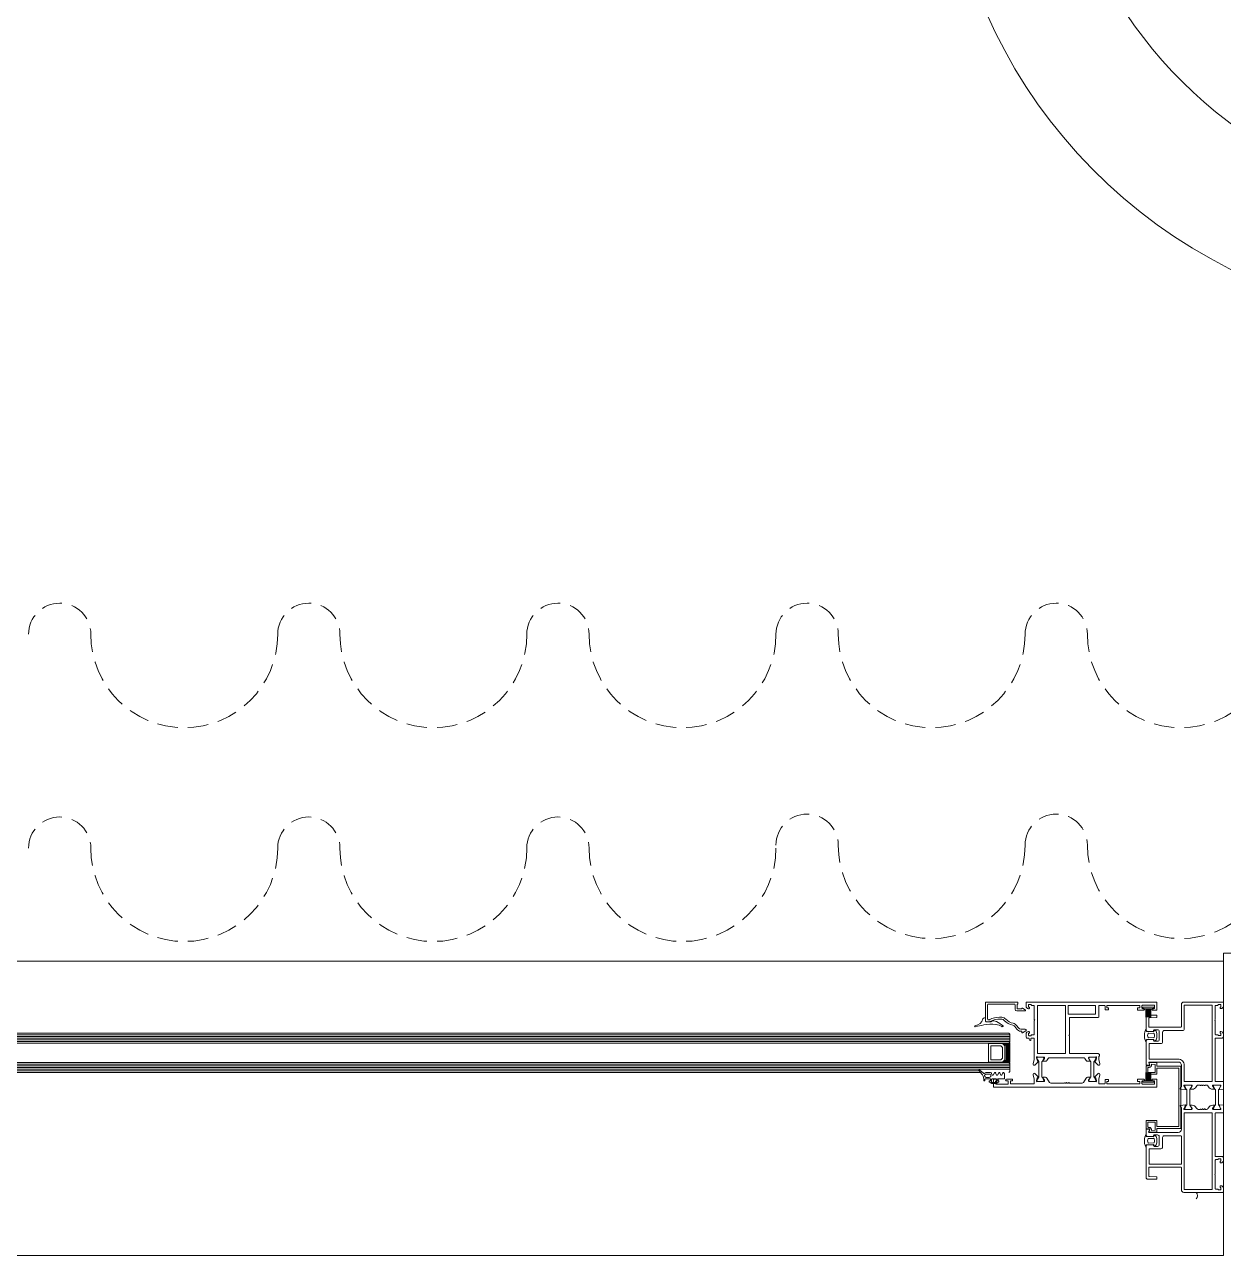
# Model space of a CAD drawing. Header units: centimetres. Extents: x 118932 to 154602, y -32682 to -23521.
# Drawn here: x 139258.3 to 139331.7, y -27078.9 to -27003.6 of the extents above; entities that cross this region are included whole.
import ezdxf

# ---------------------------------------------------------------- set-up
doc = ezdxf.new("R2010")
doc.units = ezdxf.units.CM
doc.header["$LTSCALE"] = 50
doc.header["$MEASUREMENT"] = 0
doc.linetypes.add('HIDDEN', pattern=[0.375, 0.25, -0.125])
for name, color, linetype, lineweight, true_color in [('GEN_02_TF_Mobilya', 7, 'Continuous', 5, 0x745e3d), ('GEN_02_TF_Pencere', 7, 'Continuous', 9, 0x6093ac), ('GEN_05_ML_Alçıpan_giydirme', 7, 'Continuous', 18, 0x7ebab5), ('GEN_05_ML_Mermer', 7, 'Continuous', 9, 0x9d8692)]:
    doc.layers.add(name, color=color, linetype=linetype, lineweight=lineweight, true_color=true_color)

# ---------------------------------------------------------------- blocks, each defined once
blk = doc.blocks.new('P7_')
at = {"layer": 'GEN_02_TF_Pencere', "linetype": 'Continuous'}
for p, q in [((163293.159, -16172.515, 0), (163293.159, -16173.025, 0)), ((163293.179, -16172.515, 0), (163293.179, -16173.025, 0)), ((163293.199, -16172.515, 0), (163293.199, -16173.025, 0)), ((163293.219, -16172.515, 0), (163293.219, -16173.025, 0)), ((163293.239, -16172.515, 0), (163293.239, -16173.025, 0)), ((163293.259, -16172.515, 0), (163293.259, -16173.025, 0)), ((163293.279, -16172.515, 0), (163293.279, -16173.025, 0)), ((163293.299, -16172.515, 0), (163293.299, -16173.025, 0)), ((163293.319, -16172.515, 0), (163293.319, -16173.025, 0)), ((163293.339, -16172.515, 0), (163293.339, -16173.025, 0)), ((163293.359, -16172.515, 0), (163293.359, -16173.025, 0)), ((163293.379, -16172.515, 0), (163293.379, -16173.025, 0)), ((163293.399, -16172.515, 0), (163293.399, -16173.025, 0)), ((163293.419, -16172.515, 0), (163293.419, -16173.025, 0)), ((163293.439, -16172.515, 0), (163293.439, -16173.025, 0)), ((163293.459, -16172.515, 0), (163293.459, -16173.025, 0)), ((163293.159, -16176.921, 0), (163293.159, -16176.411, 0)), ((163293.179, -16176.921, 0), (163293.179, -16176.411, 0)), ((163293.199, -16176.921, 0), (163293.199, -16176.411, 0)), ((163293.219, -16176.921, 0), (163293.219, -16176.411, 0)), ((163293.239, -16176.921, 0), (163293.239, -16176.411, 0)), ((163293.259, -16176.921, 0), (163293.259, -16176.411, 0)), ((163293.279, -16176.921, 0), (163293.279, -16176.411, 0)), ((163293.299, -16176.921, 0), (163293.299, -16176.411, 0)), ((163293.319, -16176.921, 0), (163293.319, -16176.411, 0)), ((163293.339, -16176.921, 0), (163293.339, -16176.411, 0)), ((163293.359, -16176.921, 0), (163293.359, -16176.411, 0)), ((163293.379, -16176.921, 0), (163293.379, -16176.411, 0)), ((163293.399, -16176.921, 0), (163293.399, -16176.411, 0)), ((163293.419, -16176.921, 0), (163293.419, -16176.411, 0)), ((163293.439, -16176.921, 0), (163293.439, -16176.411, 0)), ((163293.459, -16176.921, 0), (163293.459, -16176.411, 0))]:
    blk.add_line(p, q, dxfattribs=at)
at = {"layer": 'GEN_02_TF_Pencere'}
for p, q in [((163302.095, -16172.652, 0), (163302.096, -16172.903, 0)), ((163302.52, -16172.625, 0), (163302.125, -16172.625, 0)), ((163302.62, -16172.343, 0), (163302.456, -16172.447, 0)), ((163302.48, -16172.51, 0), (163302.52, -16172.51, 0)), ((163302.52, -16172.51, 0), (163302.52, -16172.625, 0)), ((163302.6, -16172.598, 0), (163302.6, -16172.44, 0)), ((163302.87, -16172.342, 0), (163302.62, -16172.343, 0)), ((163302.63, -16172.413, 0), (163302.86, -16172.413, 0)), ((163302.86, -16172.625, 0), (163302.63, -16172.625, 0)), ((163303.033, -16172.446, 0), (163302.87, -16172.342, 0)), ((163302.881, -16172.617, 0), (163302.881, -16172.617, 0)), ((163302.89, -16172.439, 0), (163302.89, -16172.598, 0)), ((163302.97, -16172.624, 0), (163302.97, -16172.51, 0)), ((163302.97, -16172.51, 0), (163303.01, -16172.51, 0)), ((163303.27, -16172.624, 0), (163302.97, -16172.624, 0)), ((163303.3, -16172.537, 0), (163303.3, -16172.598, 0)), ((163301.785, -16173.069, 0), (163301.835, -16173.019, 0)), ((163301.785, -16173.569, 0), (163301.785, -16173.069, 0)), ((163301.785, -16173.219, 0), (163382.715, -16173.219, 0)), ((163301.785, -16173.319, 0), (163382.715, -16173.319, 0)), ((163301.785, -16173.419, 0), (163382.715, -16173.419, 0)), ((163302.106, -16172.942, 0), (163302.138, -16172.999, 0)), ((163302.214, -16172.996, 0), (163302.269, -16172.863, 0)), ((163302.325, -16172.863, 0), (163302.38, -16172.996, 0)), ((163302.456, -16172.999, 0), (163302.534, -16172.859, 0)), ((163302.589, -16172.862, 0), (163302.645, -16172.996, 0)), ((163302.72, -16172.999, 0), (163302.799, -16172.859, 0)), ((163302.853, -16172.862, 0), (163302.892, -16172.955, 0)), ((163302.892, -16172.955, 0), (163302.892, -16172.955, 0)), ((163302.935, -16172.827, 0), (163302.935, -16172.808, 0)), ((163302.935, -16172.827, 0), (163302.935, -16172.827, 0)), ((163302.986, -16173.013, 0), (163303.24, -16173.013, 0)), ((163303.035, -16172.72, 0), (163303.22, -16172.72, 0)), ((163303.221, -16172.915, 0), (163303.035, -16172.915, 0)), ((163303.32, -16172.808, 0), (163303.32, -16172.827, 0)), ((163303.399, -16172.967, 0), (163303.611, -16173.166, 0)), ((163303.663, -16173.127, 0), (163303.484, -16172.911, 0)), ((163303.574, -16173.019, 0), (163382.665, -16173.019, 0)), ((163303.656, -16173.119, 0), (163382.715, -16173.119, 0)), ((163301.785, -16173.519, 0), (163382.715, -16173.519, 0)), ((163301.835, -16173.619, 0), (163301.785, -16173.569, 0)), ((163302.16, -16173.619, 0), (163301.785, -16173.619, 0)), ((163301.785, -16173.619, 0), (163301.785, -16174.819, 0)), ((163301.785, -16174.819, 0), (163301.785, -16173.619, 0)), ((163301.825, -16174.819, 0), (163301.825, -16173.619, 0)), ((163301.865, -16174.819, 0), (163301.865, -16173.619, 0)), ((163301.905, -16174.819, 0), (163301.905, -16173.619, 0)), ((163301.945, -16174.819, 0), (163301.945, -16173.619, 0)), ((163301.985, -16174.819, 0), (163301.985, -16173.619, 0)), ((163302.01, -16173.769, 0), (163302.16, -16173.619, 0)), ((163302.01, -16174.669, 0), (163302.01, -16173.769, 0)), ((163302.025, -16173.754, 0), (163302.025, -16173.619, 0)), ((163302.065, -16173.714, 0), (163302.065, -16173.619, 0)), ((163302.085, -16173.799, 0), (163302.235, -16173.649, 0)), ((163302.085, -16174.639, 0), (163302.085, -16173.799, 0)), ((163302.105, -16173.674, 0), (163302.105, -16173.619, 0)), ((163302.145, -16173.634, 0), (163302.145, -16173.619, 0)), ((163302.16, -16173.619, 0), (163382.34, -16173.619, 0)), ((163302.235, -16173.649, 0), (163303.085, -16173.649, 0)), ((163302.235, -16173.899, 0), (163302.335, -16173.799, 0)), ((163302.235, -16174.539, 0), (163302.235, -16173.899, 0)), ((163302.335, -16173.799, 0), (163302.935, -16173.799, 0)), ((163302.935, -16173.799, 0), (163302.935, -16174.639, 0)), ((163303.085, -16173.649, 0), (163303.085, -16174.789, 0)), ((163301.785, -16174.869, 0), (163301.835, -16174.819, 0)), ((163301.785, -16174.819, 0), (163302.16, -16174.819, 0)), ((163301.785, -16174.819, 0), (163301.785, -16174.819, 0)), ((163301.785, -16175.369, 0), (163301.785, -16174.869, 0)), ((163301.785, -16174.919, 0), (163382.715, -16174.919, 0)), ((163302.16, -16174.819, 0), (163302.01, -16174.669, 0)), ((163302.025, -16174.819, 0), (163302.025, -16174.684, 0)), ((163302.065, -16174.819, 0), (163302.065, -16174.724, 0)), ((163302.235, -16174.789, 0), (163302.085, -16174.639, 0)), ((163302.105, -16174.819, 0), (163302.105, -16174.764, 0)), ((163302.145, -16174.819, 0), (163302.145, -16174.804, 0)), ((163302.16, -16174.819, 0), (163382.34, -16174.819, 0)), ((163302.335, -16174.639, 0), (163302.235, -16174.539, 0)), ((163303.085, -16174.789, 0), (163302.235, -16174.789, 0)), ((163302.935, -16174.639, 0), (163302.335, -16174.639, 0)), ((163301.785, -16175.019, 0), (163382.715, -16175.019, 0)), ((163301.785, -16175.119, 0), (163382.715, -16175.119, 0)), ((163301.785, -16175.219, 0), (163382.715, -16175.219, 0)), ((163301.785, -16175.319, 0), (163382.715, -16175.319, 0)), ((163301.835, -16175.419, 0), (163301.785, -16175.369, 0)), ((163301.835, -16175.419, 0), (163382.665, -16175.419, 0)), ((163302.237, -16175.819, 0), (163302.25, -16175.821, 0)), ((163302.925, -16176.136, 0), (163302.905, -16176.145, 0)), ((163303.235, -16176.125, 0), (163302.974, -16176.125, 0)), ((163303.265, -16176.335, 0), (163303.265, -16176.15, 0)), ((163303.333, -16176.36, 0), (163303.295, -16176.36, 0)), ((163303.295, -16176.36, 0), (163303.295, -16176.36, 0))]:
    blk.add_line(p, q, dxfattribs=at)
at = {"layer": 'GEN_02_TF_Pencere', "extrusion": (0, 0, -1), "elevation": 0}
for points in [[(-163289.215, -16167.883), (-163289.215, -16170.514, 0.414214), (-163289.185, -16170.544), (-163288.745, -16170.544, -0.414214), (-163288.715, -16170.574), (-163288.715, -16170.852), (-163288.715, -16171.011), (-163288.953, -16171.032, -0.957329), (-163288.958, -16170.992, 0.267761), (-163288.943, -16170.979), (-163288.885, -16170.82, 0.843081), (-163288.895, -16170.762), (-163289.347, -16170.762, 0.577366), (-163289.373, -16170.807), (-163289.282, -16170.964, 0.182697), (-163289.271, -16170.973, -0.849744), (-163289.277, -16171.012), (-163289.37, -16171.012, -0.267944), (-163289.629, -16170.862), (-163289.658, -16170.812, 0.267966), (-163289.745, -16170.762), (-163289.83, -16170.762, -1), (-163289.89, -16170.762), (-163289.97, -16170.762, -1), (-163290.03, -16170.762), (-163290.088, -16170.762), (-163290.11, -16170.8), (-163290.132, -16170.762), (-163290.255, -16170.762, 0.267964), (-163290.342, -16170.812), (-163290.371, -16170.862, -0.267944), (-163290.631, -16171.012), (-163290.723, -16171.012, -0.849637), (-163290.73, -16170.973, 0.182928), (-163290.719, -16170.964), (-163290.628, -16170.807, 0.577366), (-163290.654, -16170.762), (-163291.105, -16170.762, 0.843087), (-163291.115, -16170.82), (-163291.057, -16170.979, 0.268123), (-163291.042, -16170.992, -0.957545), (-163291.047, -16171.032), (-163291.347, -16171.006, -0.493156), (-163291.364, -16170.979), (-163291.334, -16170.895, -0.312805), (-163291.315, -16170.882, 0.41134), (-163291.285, -16170.852), (-163291.285, -16169.548, 0.414214), (-163291.485, -16169.348), (-163293.256, -16169.348, 0.414214), (-163293.286, -16169.378), (-163293.236, -16169.518, -0.414214), (-163293.266, -16169.548), (-163293.406, -16169.548, -0.414214), (-163293.436, -16169.518), (-163293.436, -16169.168, -0.399096), (-163293.389, -16169.118), (-163293.015, -16169.098, -0.429495), (-163292.983, -16169.128), (-163292.983, -16169.148, 0.414214), (-163292.933, -16169.198), (-163292.735, -16169.198, 0.414214), (-163292.635, -16169.098), (-163292.635, -16168.598, 0.414214), (-163292.735, -16168.498), (-163292.933, -16168.498, 0.414214), (-163292.983, -16168.548), (-163292.983, -16168.568, -0.429487), (-163293.015, -16168.598), (-163293.389, -16168.579, -0.399104), (-163293.436, -16168.529), (-163293.436, -16166.583, -0.414214), (-163293.336, -16166.483), (-163292.815, -16166.483, -0.414214), (-163292.785, -16166.513), (-163292.785, -16166.603, -0.400696), (-163292.814, -16166.633), (-163293.248, -16166.653, 0.400696), (-163293.276, -16166.683), (-163293.276, -16167.193, 0.414214), (-163293.246, -16167.223), (-163291.315, -16167.223, 0.414214), (-163291.285, -16167.193), (-163291.285, -16165.833, -0.414214), (-163291.135, -16165.683), (-163288.745, -16165.683, -0.414214), (-163288.715, -16165.713), (-163288.715, -16165.933, -0.414214), (-163288.865, -16166.083), (-163288.895, -16166.083, -0.414214), (-163288.915, -16166.063), (-163288.915, -16166.012, -0.36604), (-163288.89, -16165.982, 0.365984), (-163288.865, -16165.953), (-163288.865, -16165.863, 0.414214), (-163288.895, -16165.833), (-163289.005, -16165.833, 0.367429), (-163289.035, -16165.858, -0.364526), (-163289.064, -16165.883), (-163289.185, -16165.883, 0.414214), (-163289.215, -16165.913), (-163289.215, -16166.753), (-163289.245, -16166.783), (-163289.215, -16166.813), (-163289.215, -16167.653, 0.414214), (-163289.185, -16167.683), (-163289.064, -16167.683, -0.364526), (-163289.035, -16167.708, 0.367429), (-163289.005, -16167.733), (-163288.895, -16167.733, 0.414214), (-163288.865, -16167.703), (-163288.865, -16167.613, 0.365984), (-163288.89, -16167.583, -0.36604), (-163288.915, -16167.554), (-163288.915, -16167.503, -0.414214), (-163288.895, -16167.483), (-163288.865, -16167.483, -0.414214), (-163288.715, -16167.633), (-163288.715, -16167.803, -0.414214), (-163288.795, -16167.883), (-163289.215, -16167.883)], [(-163291.285, -16169.118), (-163291.285, -16167.433, 0.414189), (-163291.315, -16167.403), (-163293.226, -16167.403, 0.414238), (-163293.256, -16167.433), (-163293.256, -16168.318, 0.414214), (-163293.226, -16168.348), (-163292.535, -16168.348, -0.414214), (-163292.435, -16168.448), (-163292.435, -16169.048, 0.414214), (-163292.335, -16169.148), (-163291.315, -16169.148, 0.414214), (-163291.285, -16169.118)], [(-163293.436, -16168.411, 0.064394), (-163293.52, -16168.619, 0.064394), (-163293.548, -16168.842, 0.129325), (-163293.436, -16169.273), (-163293.436, -16169.123, -0.399528), (-163293.408, -16169.093), (-163292.994, -16169.072, -0.414214), (-163292.964, -16169.102), (-163292.964, -16169.13, 0.414214), (-163292.934, -16169.16), (-163292.927, -16169.16, 0.295923), (-163292.836, -16169.101, 0.104809), (-163292.78, -16168.842, 0.104809), (-163292.836, -16168.583, 0.295923), (-163292.927, -16168.523), (-163292.934, -16168.523, 0.414214), (-163292.964, -16168.553), (-163292.964, -16168.582, -0.414214), (-163292.994, -16168.612), (-163293.408, -16168.591, -0.399528), (-163293.436, -16168.561), (-163293.436, -16168.411)], [(-163293.295, -16168.697), (-163292.97, -16168.713, -0.337036), (-163292.942, -16168.736, -0.054259), (-163292.93, -16168.841, -0.054259), (-163292.942, -16168.947, -0.337036), (-163292.97, -16168.97), (-163293.295, -16168.987, -0.32284), (-163293.324, -16168.968, -0.093955), (-163293.348, -16168.842, -0.093955), (-163293.324, -16168.716, -0.32284), (-163293.295, -16168.697)], [(-163292.781, -16169.39, 0.198912), (-163292.79, -16169.368, 0.198912), (-163292.811, -16169.36), (-163293.222, -16169.36, 0.518649), (-163293.25, -16169.4), (-163293.208, -16169.519, -0.518649), (-163293.236, -16169.56), (-163293.402, -16169.56, 0.414214), (-163293.432, -16169.59), (-163293.432, -16170.05, 0.414214), (-163293.402, -16170.08), (-163292.811, -16170.08, 0.414214), (-163292.781, -16170.05), (-163292.781, -16169.71), (-163291.433, -16169.71), (-163291.433, -16171.495), (-163291.433, -16173.28), (-163292.781, -16173.28), (-163292.781, -16172.94, 0.414214), (-163292.811, -16172.91), (-163293.402, -16172.91, 0.414214), (-163293.432, -16172.94), (-163293.432, -16173.4, 0.414214), (-163293.402, -16173.43), (-163293.236, -16173.43, -0.518649), (-163293.208, -16173.47), (-163293.25, -16173.59, 0.518649), (-163293.222, -16173.63), (-163292.811, -16173.63, 0.414214), (-163292.781, -16173.6), (-163292.781, -16173.43, -0.414214), (-163292.751, -16173.4), (-163291.343, -16173.4, 0.414214), (-163291.313, -16173.37), (-163291.313, -16171.495), (-163291.313, -16169.62, 0.414214), (-163291.343, -16169.59), (-163292.751, -16169.59, -0.414214), (-163292.781, -16169.56), (-163292.781, -16169.39)], [(-163292.89, -16169.488, -0.190395), (-163292.881, -16169.509), (-163292.881, -16169.95, -0.414214), (-163292.911, -16169.98), (-163293.302, -16169.98, -0.414214), (-163293.332, -16169.95), (-163293.332, -16169.69, -0.414214), (-163293.302, -16169.66), (-163293.262, -16169.66, 0.505029), (-163293.119, -16169.465), (-163292.909, -16169.479, -0.190395), (-163292.89, -16169.488)], [(-163289.015, -16171.926), (-163289.015, -16171.078, -0.131652), (-163288.999, -16171.018), (-163288.895, -16170.838), (-163288.895, -16170.802, 0.414214), (-163288.935, -16170.762), (-163289.275, -16170.762, 0.414214), (-163289.315, -16170.802), (-163289.315, -16170.838), (-163289.211, -16171.018, -0.131652), (-163289.195, -16171.078), (-163289.195, -16171.926, -0.131652), (-163289.211, -16171.986), (-163289.315, -16172.166), (-163289.315, -16172.202, 0.414214), (-163289.275, -16172.242), (-163288.935, -16172.242, 0.414214), (-163288.895, -16172.202), (-163288.895, -16172.166), (-163288.999, -16171.986, -0.131652), (-163289.015, -16171.926)], [(-163290.774, -16171.926), (-163290.774, -16171.078, -0.131652), (-163290.758, -16171.018), (-163290.654, -16170.838), (-163290.654, -16170.802, 0.414214), (-163290.694, -16170.762), (-163291.034, -16170.762, 0.414214), (-163291.074, -16170.802), (-163291.074, -16170.838), (-163290.97, -16171.018, -0.131652), (-163290.954, -16171.078), (-163290.954, -16171.926, -0.131652), (-163290.97, -16171.986), (-163291.074, -16172.166), (-163291.074, -16172.202, 0.414214), (-163291.034, -16172.242), (-163290.694, -16172.242, 0.414214), (-163290.654, -16172.202), (-163290.654, -16172.166), (-163290.758, -16171.986, -0.131652), (-163290.774, -16171.926)], [(-163288.745, -16177.325), (-163291.135, -16177.325, -0.414214), (-163291.285, -16177.175), (-163291.285, -16175.815, 0.414214), (-163291.315, -16175.785), (-163293.246, -16175.785, 0.414214), (-163293.276, -16175.815), (-163293.276, -16176.325, 0.400696), (-163293.248, -16176.355), (-163292.814, -16176.375, -0.400696), (-163292.785, -16176.405), (-163292.785, -16176.495, -0.414214), (-163292.815, -16176.525), (-163293.336, -16176.525, -0.414214), (-163293.436, -16176.425), (-163293.436, -16175.604, -0.399104), (-163293.389, -16175.554), (-163293.015, -16175.535, -0.429487), (-163292.983, -16175.565), (-163292.983, -16175.585, 0.414214), (-163292.933, -16175.635), (-163292.735, -16175.635, 0.414214), (-163292.635, -16175.535), (-163292.635, -16175.035, 0.414214), (-163292.735, -16174.935), (-163292.933, -16174.935, 0.414214), (-163292.983, -16174.985), (-163292.983, -16175.005, -0.429495), (-163293.015, -16175.035), (-163293.389, -16175.015, -0.399096), (-163293.436, -16174.965), (-163293.436, -16173.489, -0.414214), (-163293.406, -16173.459), (-163293.268, -16173.459, -0.518649), (-163293.24, -16173.499), (-163293.283, -16173.619, 0.518649), (-163293.254, -16173.659), (-163291.485, -16173.659, 0.414214), (-163291.285, -16173.459), (-163291.285, -16172.156, 0.41134), (-163291.315, -16172.126, -0.312805), (-163291.334, -16172.113), (-163291.364, -16172.029, -0.493156), (-163291.347, -16172.002), (-163291.047, -16171.976, -0.957545), (-163291.042, -16172.016, 0.268123), (-163291.057, -16172.028), (-163291.115, -16172.188, 0.843087), (-163291.105, -16172.246), (-163290.654, -16172.246, 0.577366), (-163290.628, -16172.201), (-163290.719, -16172.044, 0.182928), (-163290.73, -16172.035, -0.849637), (-163290.723, -16171.996), (-163290.631, -16171.996, -0.267944), (-163290.371, -16172.146), (-163290.342, -16172.196, 0.267964), (-163290.255, -16172.246), (-163290.132, -16172.246), (-163290.11, -16172.208), (-163290.088, -16172.246), (-163290.03, -16172.246, -1), (-163289.97, -16172.246), (-163289.89, -16172.246, -1), (-163289.83, -16172.246), (-163289.745, -16172.246, 0.267966), (-163289.658, -16172.196), (-163289.629, -16172.146, -0.267944), (-163289.37, -16171.996), (-163289.277, -16171.996, -0.849744), (-163289.271, -16172.035, 0.182697), (-163289.282, -16172.044), (-163289.373, -16172.201, 0.577366), (-163289.347, -16172.246), (-163288.895, -16172.246, 0.843081), (-163288.885, -16172.188), (-163288.943, -16172.028, 0.267761), (-163288.958, -16172.016, -0.957329), (-163288.953, -16171.976), (-163288.715, -16171.997), (-163288.715, -16172.156), (-163288.715, -16172.434, -0.414214), (-163288.745, -16172.464), (-163289.185, -16172.464, 0.414214), (-163289.215, -16172.494), (-163289.215, -16175.125), (-163288.795, -16175.125, -0.414214), (-163288.715, -16175.205), (-163288.715, -16175.375, -0.414214), (-163288.865, -16175.525), (-163288.895, -16175.525, -0.414214), (-163288.915, -16175.505), (-163288.915, -16175.454, -0.36604), (-163288.89, -16175.425, 0.365984), (-163288.865, -16175.395), (-163288.865, -16175.305, 0.414214), (-163288.895, -16175.275), (-163289.005, -16175.275, 0.367429), (-163289.035, -16175.3, -0.364526), (-163289.064, -16175.325), (-163289.185, -16175.325, 0.414214), (-163289.215, -16175.355), (-163289.215, -16176.195), (-163289.245, -16176.225), (-163289.215, -16176.255), (-163289.215, -16177.095, 0.414214), (-163289.185, -16177.125), (-163289.064, -16177.125, -0.364526), (-163289.035, -16177.15, 0.367429), (-163289.005, -16177.175), (-163288.895, -16177.175, 0.414214), (-163288.865, -16177.145), (-163288.865, -16177.055, 0.365984), (-163288.89, -16177.025, -0.36604), (-163288.915, -16176.996), (-163288.915, -16176.945, -0.414214), (-163288.895, -16176.925), (-163288.865, -16176.925, -0.414214), (-163288.715, -16177.075), (-163288.715, -16177.295, -0.414214), (-163288.745, -16177.325)], [(-163291.105, -16177.145), (-163289.395, -16177.145), (-163289.395, -16172.464), (-163291.105, -16172.464), (-163291.105, -16173.459, -0.414214), (-163291.485, -16173.839), (-163293.226, -16173.839, 0.414214), (-163293.256, -16173.869), (-163293.256, -16174.755, 0.414214), (-163293.226, -16174.785), (-163292.535, -16174.785, -0.414214), (-163292.435, -16174.885), (-163292.435, -16175.485, 0.414214), (-163292.335, -16175.585), (-163291.205, -16175.585, -0.414214), (-163291.105, -16175.685), (-163291.105, -16177.145)], [(-163292.815, -16172.117), (-163302.755, -16172.117, 0.414214), (-163302.785, -16172.147), (-163302.785, -16172.587, 0.414214), (-163302.755, -16172.617), (-163302.555, -16172.617, 0.414214), (-163302.485, -16172.547, 0.414214), (-163302.515, -16172.517), (-163302.595, -16172.517, -0.414214), (-163302.645, -16172.467), (-163302.645, -16172.347, -0.414214), (-163302.595, -16172.297), (-163301.925, -16172.297, -0.414214), (-163301.875, -16172.347), (-163301.875, -16172.467, -0.414214), (-163301.925, -16172.517), (-163302.005, -16172.517, 0.414214), (-163302.035, -16172.547, 0.414214), (-163301.965, -16172.617), (-163301.655, -16172.617, 0.414214), (-163301.605, -16172.567), (-163301.605, -16172.547, 0.414214), (-163301.635, -16172.517), (-163301.705, -16172.517, -0.414214), (-163301.735, -16172.487), (-163301.735, -16172.317), (-163300.315, -16172.317, -0.414214), (-163300.285, -16172.347), (-163300.285, -16172.618), (-163300.355, -16172.878, 0.700075), (-163300.247, -16172.954), (-163300.229, -16172.941), (-163300.058, -16172.768, 0.617785), (-163300.074, -16172.708, -0.283333), (-163300.097, -16172.686), (-163300.148, -16172.502), (-163300.148, -16172.484, -0.673162), (-163300.096, -16172.463, 0.202354), (-163300.075, -16172.472), (-163299.688, -16172.472, -0.415901), (-163299.658, -16172.502), (-163299.658, -16172.524, -0.137872), (-163299.662, -16172.539), (-163299.755, -16172.692, 0.585714), (-163299.738, -16172.722), (-163299.596, -16172.722, 0.30109), (-163299.51, -16172.674), (-163299.352, -16172.414, -0.261413), (-163299.266, -16172.367), (-163298.442, -16172.367), (-163298.42, -16172.405), (-163298.398, -16172.367), (-163298.34, -16172.367, 1), (-163298.28, -16172.367), (-163298.2, -16172.367, 1), (-163298.14, -16172.367), (-163297.354, -16172.367, -0.261413), (-163297.269, -16172.414), (-163297.11, -16172.674, 0.261381), (-163297.025, -16172.722), (-163296.883, -16172.722, 0.585524), (-163296.865, -16172.692), (-163296.958, -16172.539, -0.137707), (-163296.963, -16172.524), (-163296.963, -16172.502, -0.414214), (-163296.933, -16172.472), (-163296.546, -16172.472, 0.202488), (-163296.524, -16172.463, -0.673126), (-163296.473, -16172.484), (-163296.473, -16172.502), (-163296.524, -16172.686, -0.283536), (-163296.547, -16172.708, 0.617796), (-163296.562, -16172.768), (-163296.391, -16172.941), (-163296.373, -16172.954, 0.700399), (-163296.266, -16172.878), (-163296.335, -16172.618), (-163296.335, -16172.347, -0.414214), (-163296.305, -16172.317), (-163295.985, -16172.317, -0.414214), (-163295.955, -16172.347), (-163295.955, -16172.557, 0.414214), (-163295.925, -16172.587), (-163295.765, -16172.587, 0.414214), (-163295.735, -16172.557), (-163295.735, -16172.497, 0.414214), (-163295.765, -16172.467), (-163295.835, -16172.467), (-163295.835, -16172.317), (-163293.835, -16172.317), (-163293.835, -16172.467), (-163293.935, -16172.467, 0.414214), (-163293.965, -16172.497), (-163293.965, -16172.567, 0.414214), (-163293.915, -16172.617), (-163293.605, -16172.617, 0.414214), (-163293.535, -16172.547, 0.414214), (-163293.565, -16172.517), (-163293.645, -16172.517, -0.414214), (-163293.695, -16172.467), (-163293.695, -16172.347, -0.414214), (-163293.645, -16172.297), (-163292.975, -16172.297, -0.414214), (-163292.925, -16172.347), (-163292.925, -16172.467, -0.414214), (-163292.975, -16172.517), (-163293.055, -16172.517, 0.414214), (-163293.085, -16172.547, 0.414214), (-163293.015, -16172.617), (-163292.815, -16172.617, 0.414214), (-163292.785, -16172.587), (-163292.785, -16172.147, 0.414214), (-163292.815, -16172.117)], [(-163296.821, -16173.636), (-163296.821, -16172.788, 0.131653), (-163296.837, -16172.728), (-163296.941, -16172.548), (-163296.941, -16172.512, -0.414213), (-163296.901, -16172.472), (-163296.561, -16172.472, -0.414214), (-163296.521, -16172.512), (-163296.521, -16172.548), (-163296.625, -16172.728, 0.131652), (-163296.641, -16172.788), (-163296.641, -16173.636, 0.131652), (-163296.625, -16173.696), (-163296.521, -16173.876), (-163296.521, -16173.912, -0.414214), (-163296.561, -16173.952), (-163296.901, -16173.952, -0.414213), (-163296.941, -16173.912), (-163296.941, -16173.876), (-163296.837, -16173.696, 0.131652), (-163296.821, -16173.636)], [(-163299.817, -16173.634), (-163299.817, -16172.787, -0.131653), (-163299.801, -16172.727), (-163299.697, -16172.547), (-163299.697, -16172.511, 0.414213), (-163299.737, -16172.471), (-163300.077, -16172.471, 0.414214), (-163300.117, -16172.511), (-163300.117, -16172.547), (-163300.013, -16172.727, -0.131652), (-163299.997, -16172.787), (-163299.997, -16173.634, -0.131652), (-163300.013, -16173.694), (-163300.117, -16173.874), (-163300.117, -16173.911, 0.414214), (-163300.077, -16173.951), (-163299.737, -16173.951, 0.414213), (-163299.697, -16173.911), (-163299.697, -16173.874), (-163299.801, -16173.694, -0.131652), (-163299.817, -16173.634)], [(-163292.881, -16173.04), (-163292.881, -16173.481, -0.395113), (-163292.909, -16173.511), (-163293.119, -16173.525, 0.505029), (-163293.262, -16173.33), (-163293.302, -16173.33, -0.414214), (-163293.332, -16173.3), (-163293.332, -16173.04, -0.414214), (-163293.302, -16173.01), (-163292.911, -16173.01, -0.414214), (-163292.881, -16173.04)], [(-163300.755, -16177.32), (-163292.815, -16177.325, 0.198912), (-163292.794, -16177.316, 0.198912), (-163292.785, -16177.295), (-163292.785, -16176.855, 0.414214), (-163292.815, -16176.825), (-163293.015, -16176.825, 0.414214), (-163293.085, -16176.895, 0.414214), (-163293.055, -16176.925), (-163292.975, -16176.925, -0.414214), (-163292.925, -16176.975), (-163292.925, -16177.095, -0.414214), (-163292.975, -16177.145), (-163293.645, -16177.145, -0.414214), (-163293.695, -16177.095), (-163293.695, -16176.975, -0.414214), (-163293.645, -16176.925), (-163293.565, -16176.925, 0.414214), (-163293.535, -16176.895, 0.414214), (-163293.605, -16176.825), (-163293.915, -16176.824, 0.414214), (-163293.965, -16176.874), (-163293.965, -16176.944, 0.414214), (-163293.935, -16176.974), (-163293.835, -16176.974), (-163293.835, -16177.124), (-163295.835, -16177.123), (-163295.835, -16176.973), (-163295.765, -16176.973, 0.414214), (-163295.735, -16176.943), (-163295.735, -16176.883, 0.414214), (-163295.765, -16176.853), (-163295.925, -16176.853, 0.414214), (-163295.955, -16176.883), (-163295.955, -16177.093, -0.414214), (-163295.985, -16177.123), (-163296.335, -16177.123), (-163296.335, -16176.423, 0.414213), (-163296.365, -16176.393), (-163298.135, -16176.392), (-163298.134, -16175.312), (-163298.164, -16175.282), (-163298.134, -16175.252), (-163298.134, -16174.172), (-163296.384, -16174.173, 0.414277), (-163296.284, -16174.073), (-163296.284, -16174.038, 0.339312), (-163296.299, -16174.019), (-163296.319, -16174.013, -0.339802), (-163296.334, -16173.994), (-163296.333, -16173.807), (-163296.264, -16173.546, 0.700085), (-163296.371, -16173.471), (-163296.389, -16173.484), (-163296.56, -16173.656, 0.617948), (-163296.545, -16173.716, -0.283637), (-163296.522, -16173.738), (-163296.471, -16173.922), (-163296.471, -16173.941, -0.673161), (-163296.523, -16173.962, 0.202488), (-163296.544, -16173.952), (-163296.931, -16173.952, -0.414214), (-163296.961, -16173.922), (-163296.961, -16173.901, -0.137872), (-163296.957, -16173.885), (-163296.864, -16173.733, 0.585524), (-163296.881, -16173.702), (-163297.023, -16173.702, 0.261413), (-163297.109, -16173.75), (-163297.184, -16173.874, -0.261413), (-163297.27, -16173.922), (-163298.177, -16173.922), (-163299.347, -16173.921, -0.261413), (-163299.433, -16173.873), (-163299.508, -16173.749, 0.261413), (-163299.594, -16173.701), (-163299.736, -16173.701, 0.585524), (-163299.753, -16173.731), (-163299.66, -16173.883, -0.137872), (-163299.656, -16173.899), (-163299.656, -16173.921, -0.414214), (-163299.686, -16173.951), (-163300.073, -16173.95, 0.202488), (-163300.095, -16173.959, -0.673161), (-163300.146, -16173.939), (-163300.146, -16173.92), (-163300.095, -16173.736, -0.283637), (-163300.072, -16173.714, 0.617948), (-163300.056, -16173.654), (-163300.227, -16173.481), (-163300.245, -16173.469, 0.700085), (-163300.353, -16173.544), (-163300.283, -16173.805), (-163300.284, -16175.091, -0.414214), (-163300.314, -16175.121), (-163300.454, -16175.121, -0.414214), (-163300.484, -16175.091), (-163300.484, -16175.001, 0.463003), (-163300.518, -16174.971, 0.372825), (-163300.604, -16175.07), (-163300.604, -16175.091, -0.414214), (-163300.634, -16175.121), (-163300.704, -16175.12, 0.414214), (-163300.784, -16175.2), (-163300.784, -16175.37, 0.414214), (-163300.634, -16175.521), (-163300.614, -16175.521, 0.414214), (-163300.584, -16175.491), (-163300.584, -16175.45, 0.380812), (-163300.609, -16175.42, -0.365977), (-163300.634, -16175.391), (-163300.634, -16175.301, -0.414214), (-163300.604, -16175.271), (-163300.494, -16175.271, -0.365977), (-163300.465, -16175.296, 0.369187), (-163300.435, -16175.321), (-163300.314, -16175.321, -0.414214), (-163300.284, -16175.351), (-163300.285, -16176.191), (-163300.255, -16176.221), (-163300.285, -16176.251), (-163300.285, -16177.091, -0.414214), (-163300.315, -16177.121), (-163300.436, -16177.121, 0.365995), (-163300.466, -16177.146, -0.365977), (-163300.495, -16177.171), (-163300.605, -16177.171, -0.414214), (-163300.635, -16177.141), (-163300.635, -16177.051, -0.374045), (-163300.61, -16177.021, 0.366034), (-163300.585, -16176.991), (-163300.585, -16176.951, 0.414214), (-163300.615, -16176.921), (-163300.635, -16176.921, 0.414214), (-163300.785, -16177.07), (-163300.785, -16177.29, 0.414214), (-163300.755, -16177.32)], [(-163293.436, -16174.847, 0.064394), (-163293.52, -16175.055, 0.064394), (-163293.548, -16175.278, 0.129325), (-163293.436, -16175.709), (-163293.436, -16175.559, -0.399528), (-163293.408, -16175.529), (-163292.994, -16175.508, -0.414214), (-163292.964, -16175.538), (-163292.964, -16175.566, 0.414214), (-163292.934, -16175.596), (-163292.927, -16175.596, 0.295923), (-163292.836, -16175.537, 0.104809), (-163292.78, -16175.278, 0.104809), (-163292.836, -16175.019, 0.295923), (-163292.927, -16174.96), (-163292.934, -16174.96, 0.414214), (-163292.964, -16174.99), (-163292.964, -16175.018, -0.414214), (-163292.994, -16175.048), (-163293.408, -16175.027, -0.399528), (-163293.436, -16174.997), (-163293.436, -16174.847)], [(-163293.295, -16175.133), (-163292.97, -16175.149, -0.337036), (-163292.942, -16175.173, -0.054259), (-163292.93, -16175.278, -0.054259), (-163292.942, -16175.383, -0.337036), (-163292.97, -16175.406), (-163293.295, -16175.423, -0.32284), (-163293.324, -16175.404, -0.093955), (-163293.348, -16175.278, -0.093955), (-163293.324, -16175.152, -0.32284), (-163293.295, -16175.133)], [(-163303.235, -16177.325), (-163301.315, -16177.325, 0.41421), (-163301.285, -16177.295), (-163301.285, -16177.235, 0.41421), (-163301.315, -16177.205), (-163301.335, -16177.205), (-163301.335, -16176.905), (-163301.065, -16176.905), (-163301.045, -16176.94, 0.414213), (-163301.004, -16176.951), (-163300.833, -16176.852, 0.767327), (-163300.851, -16176.785), (-163301.355, -16176.785, 0.414213), (-163301.455, -16176.885), (-163301.455, -16177.155, -0.414213), (-163301.505, -16177.205), (-163303.095, -16177.205, -0.414213), (-163303.145, -16177.155), (-163303.145, -16176.295, -0.414213), (-163303.095, -16176.245), (-163303.044, -16176.245, -0.127549), (-163303.01, -16176.254, 0.13898), (-163302.415, -16176.394), (-163302.266, -16176.394, 0.215322), (-163302.026, -16176.285, -0.168624), (-163301.569, -16176.027, 0.197358), (-163301.364, -16175.896), (-163301.256, -16175.742, -0.244575), (-163301.109, -16175.665), (-163300.83, -16175.665, 0.767327), (-163300.802, -16175.563), (-163301, -16175.449, 0.577351), (-163301.045, -16175.475), (-163301.045, -16175.545), (-163301.109, -16175.545, 0.244575), (-163301.355, -16175.673), (-163301.463, -16175.827, -0.197358), (-163301.591, -16175.909, 0.168624), (-163302.116, -16176.206, -0.215322), (-163302.266, -16176.274), (-163302.513, -16176.274, -0.114883), (-163302.949, -16176.15, 0.126996), (-163303.046, -16176.125), (-163303.235, -16176.125, 0.414213), (-163303.265, -16176.155), (-163303.265, -16177.295, 0.414213), (-163303.235, -16177.325)], [(-163298.206, -16176.6, -0.198912), (-163298.185, -16176.592), (-163296.565, -16176.592, -0.414214), (-163296.535, -16176.622), (-163296.535, -16177.093, -0.414214), (-163296.565, -16177.123), (-163298.185, -16177.122, -0.414214), (-163298.215, -16177.092), (-163298.215, -16176.622, -0.198912), (-163298.206, -16176.6)]]:
    blk.add_lwpolyline(points, format="xyb", close=True, dxfattribs=at)
for points in [[(-163289.395, -16170.544), (-163289.395, -16165.863), (-163291.105, -16165.863), (-163291.105, -16170.544), (-163289.395, -16170.544)], [(-163298.375, -16177.122), (-163300.085, -16177.121), (-163300.084, -16174.17), (-163298.374, -16174.171), (-163298.375, -16177.122)]]:
    blk.add_lwpolyline(points, close=True, dxfattribs=at)
at = {"layer": 'GEN_02_TF_Pencere', "linetype": 'Continuous', "elevation": 0}
for points in [[(163293.649, -16172.515), (163292.969, -16172.515), (163292.969, -16172.425), (163293.649, -16172.425), (163293.649, -16172.515)], [(163292.969, -16176.921), (163293.649, -16176.921), (163293.649, -16177.011), (163292.969, -16177.011), (163292.969, -16176.921)]]:
    blk.add_lwpolyline(points, close=True, dxfattribs=at)
at = {"layer": 'GEN_02_TF_Pencere'}
blk.add_arc((163290.638, -16165.479, 0), 0.332, 142.14422, 217.85578, dxfattribs=at)
at = {"layer": 'GEN_02_TF_Pencere', "extrusion": (0, 0, -1)}
for centre, major_axis, start_param, end_param in [((163302.125, -16172.652, 0), (0.03, 0), 3.140437, 4.711235), ((163302.48, -16172.475, 0), (-0.04, 0), 4.711234, 7.229163), ((163302.63, -16172.44, 0), (-0.03, 0), -0.001157, 1.56964), ((163302.63, -16172.598, 0), (-0.03, 0), 4.711232, 6.282029), ((163302.86, -16172.439, 0), (0.03, 0), 4.711233, 6.282031), ((163302.86, -16172.598, 0), (-0.03, 0), 3.925836, 4.711232), ((163302.86, -16172.598, 0), (-0.03, 0), 3.140439, 3.925836), ((163303.01, -16172.475, 0), (0.04, 0), -0.948289, 1.56964), ((163303.27, -16172.598, 0), (0.03, 0), -0.001157, 1.56964), ((163303.33, -16172.537, 0), (0.03, 0), 3.140437, 6.105223), ((163307.655, -16172.007, 0), (4.337, 0), 2.949895, 3.003759), ((163302.196, -16172.903, 0), (0.1, 0), 2.680578, 3.140437), ((163302.175, -16172.983, 0), (-0.0413, 0), 3.504733, 5.82217), ((163302.297, -16172.872, 0), (0.03, 0), 3.490789, 5.931679), ((163302.419, -16172.983, 0), (0.0413, 0), 0.458704, 2.776141), ((163302.561, -16172.872, 0), (-0.03, 0), 0.487351, 2.788352), ((163302.683, -16172.983, 0), (0.0413, 0), 0.458705, 2.776142), ((163302.825, -16172.871, 0), (0.03, 0), 3.628945, 5.929947), ((163302.986, -16172.925, 0), (0.1, 0), 2.178997, 2.788351), ((163302.986, -16172.925, 0), (-0.1, 0), 4.711235, 5.320589), ((163303.035, -16172.808, 0), (0.1, 0), 3.140436, 4.711234), ((163303.035, -16172.827, 0), (0.1, 0), 1.569641, 3.140438), ((163303.22, -16172.808, 0), (0.1, 0), 4.711232, 6.28203), ((163303.22, -16172.827, 0), (-0.1, 0), 3.140436, 4.711234), ((163303.24, -16172.925, 0), (-0.1, 0), 3.745027, 4.711234), ((163303.364, -16173, 0), (0.0509, 0), 3.745027, 5.454025), ((163303.889, -16172.652, 0), (0.5, 0), 2.512106, 2.949893), ((163303.634, -16173.144, 0), (0.0344, 0), -0.614619, 2.340265)]:
    blk.add_ellipse(centre, major_axis=major_axis, ratio=0.881548, start_param=start_param, end_param=end_param, dxfattribs=at)
at = {"layer": 'GEN_02_TF_Pencere'}
for centre, major_axis, start_param, end_param in [((163302.237, -16175.861, 0), (-0.05, 0), -1.570583, 0.325144), ((163304.532, -16173.643, 0), (3.543, 0), 3.990064, 4.134382), ((163302.24, -16175.852, 0), (0.0382, 0), 0.629084, 1.300082), ((163302.786, -16175.234, 0), (-0.88, 0), 0.944914, 1.386057), ((163302.761, -16175.938, 0), (-0.286, 0), 0.956763, 2.099792), ((163302.92, -16174.684, 0), (-1.549, 0), 1.378609, 1.866448), ((163302.974, -16176.209, 0), (0.1, 0), 1.57081, 2.088079), ((163303.235, -16176.15, 0), (0.03, 0), 0.000001, 1.570795), ((163303.295, -16176.335, 0), (0.03, 0), 3.141594, 4.712388), ((163303.333, -16176.276, 0), (-0.1, 0), 1.570967, 2.940044), ((163305.714, -16183.096, 0), (8.856, 0), 1.777943, 1.838474), ((163304.06, -16176.392, 0), (0.64, 0), 1.805526, 2.955356), ((163303.901, -16175.846, 0), (-0.03, 0), 3.142037, 4.994419), ((163303.901, -16175.846, 0), (0.03, 0), -1.226961, -0.000036)]:
    blk.add_ellipse(centre, major_axis=major_axis, ratio=0.839387, start_param=start_param, end_param=end_param, dxfattribs=at)
at = {"layer": 'GEN_05_ML_Mermer', "elevation": 0}
blk.add_lwpolyline([(163483.715, -16179.824), (163288.715, -16179.824), (163288.715, -16161.825), (163483.715, -16161.825)], close=True, dxfattribs=at)
blk = doc.blocks.new('dograma level 0 d blok')
at = {"layer": 'GEN_05_ML_Alçıpan_giydirme', "color": 1, "rotation": 180}
blk.add_blockref('P7_', (162640.177, -16010.482, 0), dxfattribs=at)
blk = doc.blocks.new('UP-450_Chair')
at = {"layer": 'GEN_02_TF_Mobilya'}
for p, q in [((-304.8, 200), (-279.4, 200)), ((-304.8, -73), (-304.8, 200)), ((-279.4, 200), (-9.08, 200)), ((-279.4, 200), (-279.4, -73)), ((-279.4, -73), (-304.8, -73)), ((-304.8, -73), (-304.8, -200)), ((304.8, -73), (279.4, -73)), ((304.8, -200), (304.8, -73))]:
    blk.add_line(p, q, dxfattribs=at)
for centre, radius, start, end in [((0, -73), 279.4, 180, 0), ((0, -111.86), 317.29, 196.12879, 343.87121)]:
    blk.add_arc(centre, radius, start, end, dxfattribs=at)
blk = doc.blocks.new('Drapery Nest - Drape-V396-TYPE F')
at = {"layer": 'GEN_02_TF_Mobilya', "linetype": 'HIDDEN'}
for points in [[(0, 95.25, -1), (0, 133.35, 1), (0, 247.65, -1), (0, 285.75, 1), (0, 400.05, -1), (0, 438.15, 1), (0, 400.05, -1), (0, 285.75, 1), (0, 247.65, -1), (0, 133.35, 1), (0, 95.25, -1), (0, -19.05, 1)], [(0, -361.95, -1), (0, -323.85, 1), (0, -209.55, -1), (0, -171.45, 1), (0, -57.15, -1), (0, -19.05, 1), (0, -57.15, -1), (0, -171.45, 1), (0, -209.55, -1), (0, -323.85, 1), (0, -361.95, -1), (0, -476.25, 1)]]:
    blk.add_lwpolyline(points, format="xyb", close=True, dxfattribs=at)
blk = doc.blocks.new('Drapery Nest - Drape-V397-TYPE F')
at = {"layer": 'GEN_02_TF_Mobilya', "linetype": 'HIDDEN'}
for points in [[(0, 95.25, -1), (0, 133.35, 1), (0, 247.65, -1), (0, 285.75, 1), (0, 400.05, -1), (0, 438.15, 1), (0, 400.05, -1), (0, 285.75, 1), (0, 247.65, -1), (0, 133.35, 1), (0, 95.25, -1), (0, -19.05, 1)], [(-1.81, -361.95, -1), (-1.81, -323.85, 1), (-1.81, -209.55, -1), (-1.81, -171.45, 1), (-1.81, -57.15, -1), (-1.81, -19.05, 1), (-1.81, -57.15, -1), (-1.81, -171.45, 1), (-1.81, -209.55, -1), (-1.81, -323.85, 1), (-1.81, -361.95, -1), (-1.81, -476.25, 1)]]:
    blk.add_lwpolyline(points, format="xyb", close=True, dxfattribs=at)
blk = doc.blocks.new('D blok level 1 tefrişler')
for name, p, xscale, yscale, zscale, rotation in [('UP-450_Chair', (-1531.016, 58.938, 0), 0.09999999999999998, 0.09999999999999998, 0.09999999999999998, 316.9776773896949), ('Drapery Nest - Drape-V396-TYPE F', (-1582.487, 0), -0.1000000000000026, 0.1000000000000026, 0.1, 90), ('Drapery Nest - Drape-V397-TYPE F', (-1582.487, -13.085), -0.1000000000000026, 0.1000000000000026, 0.1, 90)]:
    blk.add_blockref(name, p, dxfattribs=dict(xscale=xscale, yscale=yscale, zscale=zscale, rotation=rotation))
blk = doc.blocks.new('level 1 d blok duvarlar')
at = {"layer": 'GEN_05_ML_Alçıpan_giydirme', "elevation": 0}
blk.add_lwpolyline([(951.661, -1916.959), (951.661, -1914.507), (872.662, -1914.503), (872.714, -1112.58), (880.214, -1112.58), (880.214, -1084.581), (852.661, -1084.581), (852.661, -1233.419), (845.109, -1233.419), (845.109, -1261.419), (852.609, -1261.419), (852.651, -1914.503), (773.661, -1914.507), (773.661, -1917.007)], dxfattribs=at)

msp = doc.modelspace()

# ---------------------------------------------------------------- block references
msp.add_blockref('dograma level 0 d blok', (139980.204, -27230.27, 0))

# ---------------------------------------------------------------- next in the draw order: block references
msp.add_blockref('D blok level 1 tefrişler', (140884.879, -27040.918, 0))

# ---------------------------------------------------------------- next in the draw order: block references
msp.add_blockref('level 1 d blok duvarlar', (138558.004, -25145.922))

doc.saveas('drawing.dxf')
